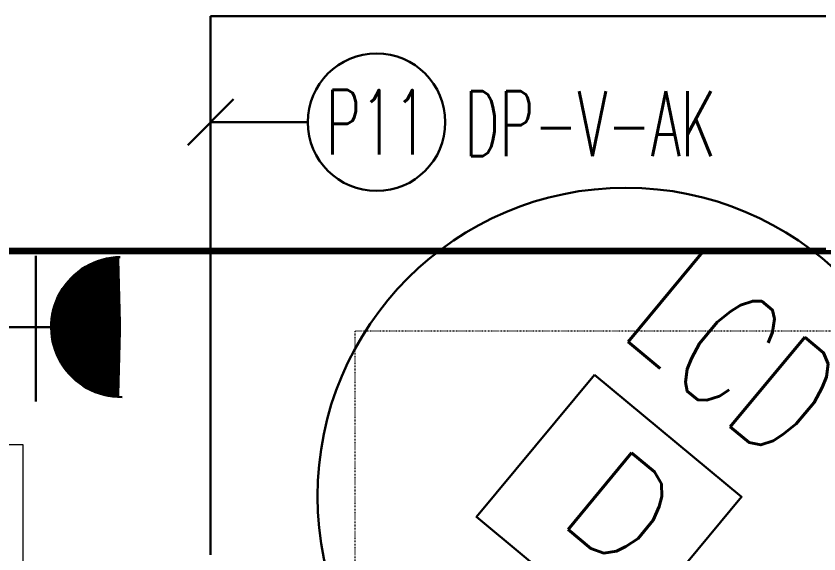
# Model space of a CAD drawing. Extents: x -1439 to 34962, y -872 to 8330.
# Drawn here: x 479.8 to 603.7, y 375.6 to 458.6 of the extents above; entities that cross this region are included whole.
import ezdxf
from ezdxf.enums import TextEntityAlignment as Align

# ---------------------------------------------------------------- set-up
doc = ezdxf.new("R2010")
doc.units = 0
doc.linetypes.add('DOT2', pattern=[0.125, 0, -0.125])
doc.linetypes.add('HIDDEN2', pattern=[4.7625, 3.175, -1.5875])
doc.layers.get('0').update_dxf_attribs({"color": 9, "lineweight": 9})
for name, color, linetype, lineweight in [('01', 9, 'Continuous', 9), ('20', 9, 'DOT2', 9), ('21', 9, 'Continuous', 9), ('E-DATA LCD EKRAN', 7, 'Continuous', 30), ('E-DATA PRİZİ (RJ45)', 7, 'Continuous', 30), ('E-KABLO', 7, 'Continuous', 30), ('E-LINYE', 7, 'Continuous', 30), ('E-UPS PRİZ', 7, 'Continuous', 30), ('E-YAZI', 7, 'Continuous', 30)]:
    doc.layers.add(name, color=color, linetype=linetype, lineweight=lineweight)
doc.styles.add('E-YAZI', font='txttw.shx')

# ---------------------------------------------------------------- blocks, each defined once
blk = doc.blocks.new('p-kolon-80x80-vw')
at = {"layer": '01'}
blk.add_lwpolyline([(-40, -40), (-40, 40), (40, 40), (40, -40)], close=True, dxfattribs=at)
blk = doc.blocks.new('p-seksiyonel-5851')
at = {"layer": '20'}
blk.add_lwpolyline([(-116.7, -1.22), (-116.7, -67.69), (299.99, -67.69), (299.99, -1.22)], dxfattribs=at)
blk = doc.blocks.new('E-DATA LCD EKRAN')
at = {"layer": 'E-DATA PRİZİ (RJ45)', "color": 1}
blk.add_lwpolyline([(-24.58, 89.56), (24.58, 89.56), (24.58, 41.99), (-24.58, 41.99)], close=True, dxfattribs=at)
blk.add_circle((1.61, 70.65), 79.36, dxfattribs=at)
at = {"layer": 'E-DATA PRİZİ (RJ45)', "color": 1, "style": 'E-YAZI'}
blk.add_text('D', height=25.6, dxfattribs=at).set_placement((-8.79, 54.59))
at = {"layer": 'E-YAZI', "color": 1, "style": 'E-YAZI', "width": 0.7}
blk.add_text('LCD', height=30, dxfattribs=at).set_placement((-26.97, 101.57))
blk = doc.blocks.new('100_UPS PRİZ')
at = {"layer": 'E-UPS PRİZ', "color": 4}
for p, q in [((0, 2.4), (0, 0)), ((-1.223, 2.136), (1.279, 2.136))]:
    blk.add_line(p, q, dxfattribs=at)
at = {"layer": 'E-UPS PRİZ', "color": 4, "const_width": 1.2}
blk.add_lwpolyline([(-0.6, 3.584, 0.97398), (0.6, 3.584, 0.97398)], format="xyb", dxfattribs=at)
at = {"layer": 'E-UPS PRİZ', "color": 4}
blk.add_arc((0, 3.6), 1.2, 180.7551, 0.7551, dxfattribs=at)

msp = doc.modelspace()

# ---------------------------------------------------------------- linework, layer by layer
at = {"layer": '21', "linetype": 'HIDDEN2', "ltscale": 0.1, "const_width": 1}
msp.add_lwpolyline([(348.34, 213.36), (1083.89, 213.36), (1083.89, 422.38), (348.34, 422.38)], close=True, dxfattribs=at)
at = {"layer": 'E-KABLO', "color": 6, "ltscale": 40}
for p in [(509.81, 375.49), (689.44, 458.63)]:
    msp.add_line(p, (509.81, 458.63), dxfattribs=at)
at = {"layer": 'E-KABLO', "color": 7, "linetype": 'Continuous'}
msp.add_circle((535.43, 442.25), 10.61, dxfattribs=at)
at = {"layer": 'E-LINYE', "color": 7, "linetype": 'Continuous'}
for p, q in [((506.29, 438.7), (513.32, 445.81)), ((509.81, 442.25), (524.65, 442.25))]:
    msp.add_line(p, q, dxfattribs=at)

# ---------------------------------------------------------------- block references
at = {"rotation": 180}
msp.add_blockref('p-seksiyonel-5851', (832.05, 342.31), dxfattribs=at)
msp.add_blockref('p-kolon-80x80-vw', (440.84, 352.5))
at = {"layer": 'E-DATA LCD EKRAN', "color": 1, "xscale": 0.6000000000000001, "yscale": 0.6000000000000001, "zscale": 0.6000000000000001, "rotation": 320.2679990675728}
msp.add_blockref('E-DATA LCD EKRAN', (546.08, 352.54), dxfattribs=at)
at = {"layer": 'E-UPS PRİZ', "xscale": 9, "yscale": 9, "zscale": 9, "rotation": 270}
msp.add_blockref('100_UPS PRİZ', (463.59, 410.65), dxfattribs=at)

# ---------------------------------------------------------------- texts
at = {"layer": 'E-KABLO', "color": 3, "linetype": 'Continuous', "style": 'E-YAZI', "width": 0.6}
msp.add_text('P11', height=10, dxfattribs=at).set_placement((535.43, 442.25), align=Align.MIDDLE_CENTER)
at = {"layer": 'E-YAZI', "color": 3, "style": 'E-YAZI', "width": 0.6}
msp.add_text('DP-V-AK', height=10, dxfattribs=at).set_placement((548.98, 437.03))

doc.saveas('drawing.dxf')
